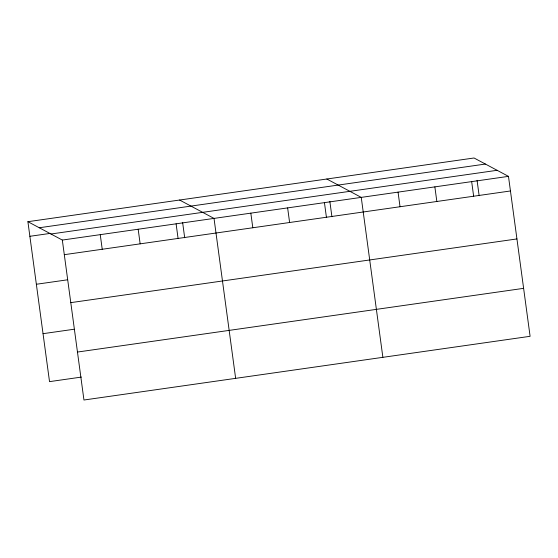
<?xml version="1.0" encoding="UTF-8"?>
<svg xmlns="http://www.w3.org/2000/svg" width="558" height="558" viewBox="0 0 558 558"><rect width="100%" height="100%" fill="white"/><g stroke="black" fill="none" stroke-linecap="round" stroke-linejoin="round"><path stroke-width="0.84" d="M27.9 221.693L474.049 157.991L508.478 176.363L530.1 336.307L83.951 400.009L62.329 240.066L27.9 221.693L49.523 381.637L81.412 377.082M39.262 227.755L485.411 164.052M29.874 236.299L50.562 233.349M50.966 234.004L497.115 170.302M62.329 240.066L508.478 176.363M64.303 254.678L510.451 190.969M36.361 284.259L67.385 279.83M70.789 302.638L516.931 238.936M43.043 333.677L74.068 329.248M77.471 352.049L523.613 288.346M326.821 179.013L361.249 197.386L382.872 357.329M179.592 200.029L214.021 218.408L235.643 378.352M477.062 180.304L479.148 195.719M471.67 181.622L473.644 196.228M434.863 186.874L436.837 201.48M398.056 192.133L400.03 206.739M329.834 201.326L331.919 216.741M324.442 202.645L326.416 217.25M287.635 207.897L289.609 222.502M250.828 213.156L252.802 227.762M182.606 222.349L184.691 237.764M176.098 223.821L178.072 238.433M138.175 229.24L140.149 243.846M100.252 234.653L102.226 249.259"/></g></svg>
